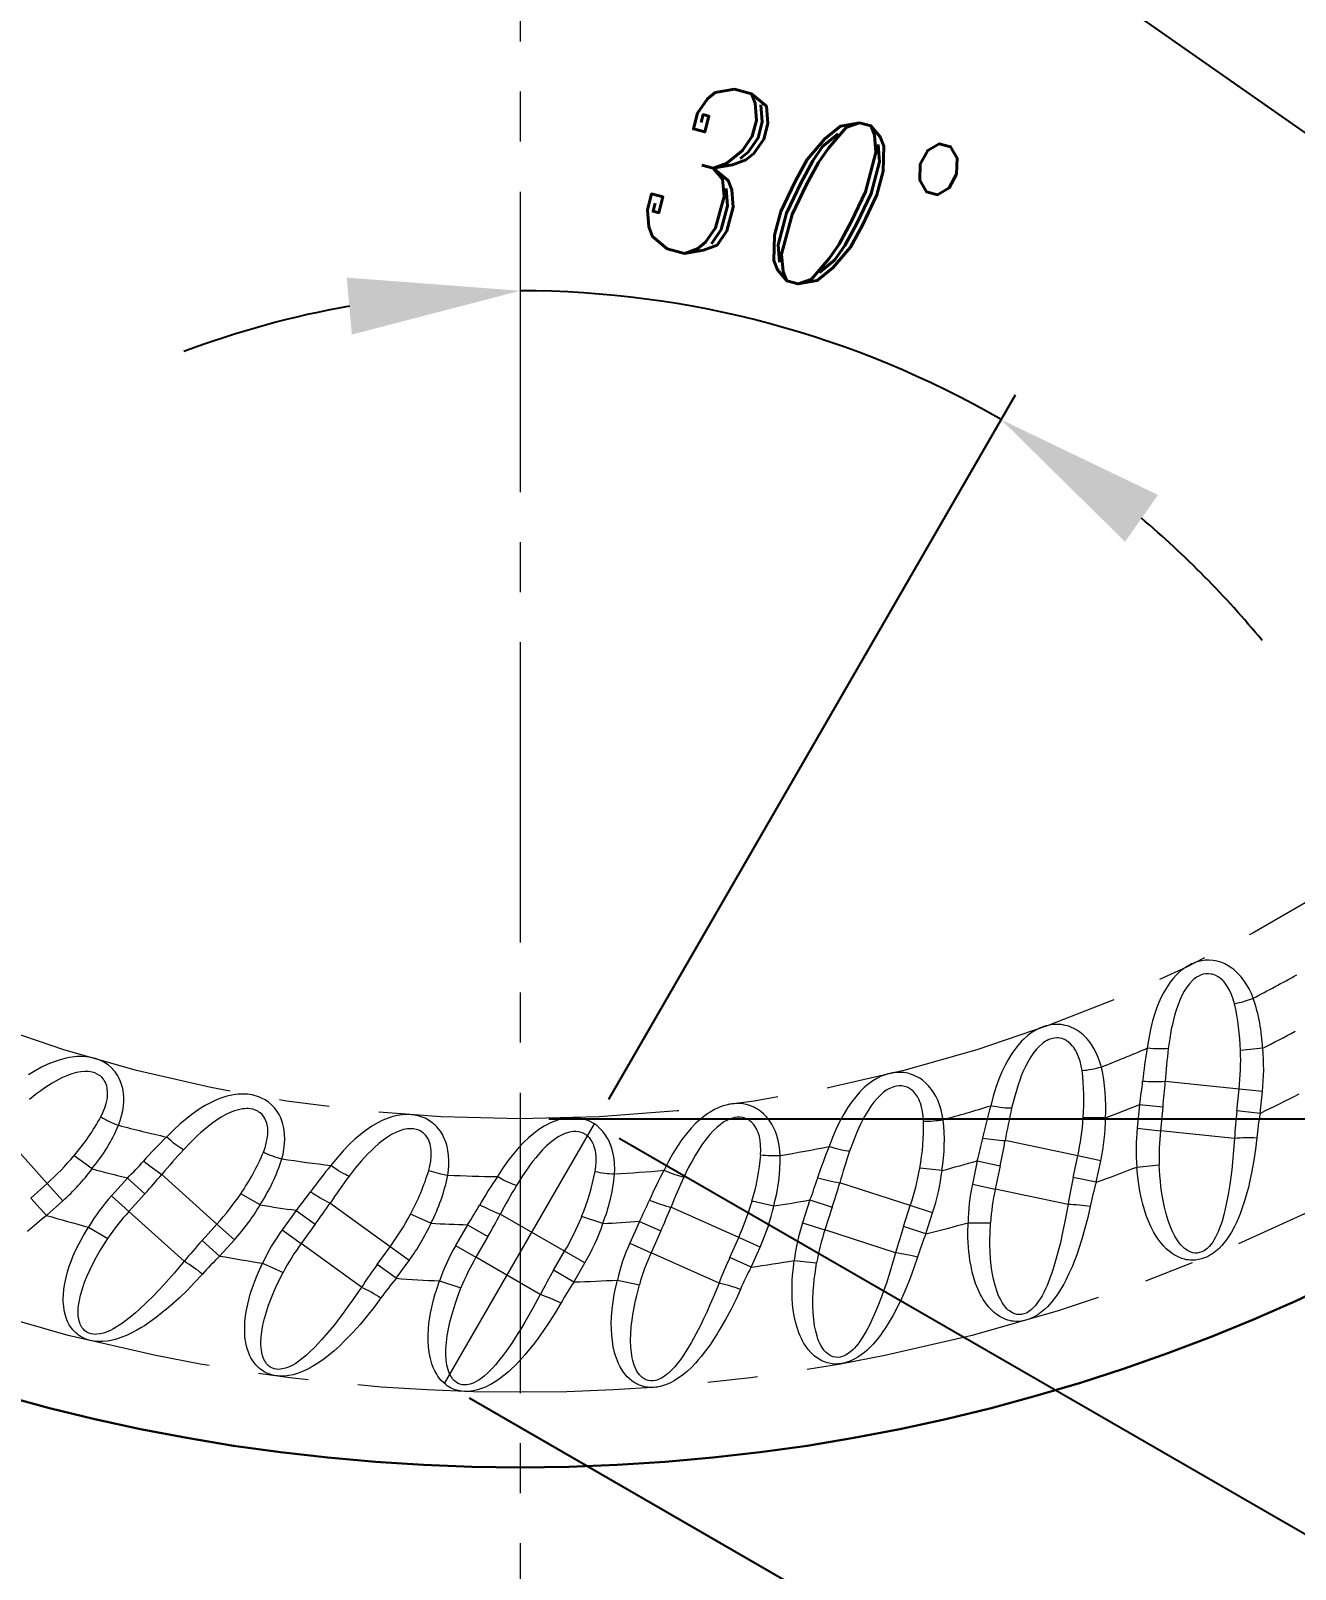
# Model space of a CAD drawing. Extents: x 407 to 920, y -71 to 445.
# Drawn here: x 542.94 to 565.04, y 148.91 to 175.8 of the extents above; entities that cross this region are included whole.
import ezdxf

# ---------------------------------------------------------------- set-up
doc = ezdxf.new("R2010")
doc.units = 0
doc.header["$LTSCALE"] = 7
doc.header["$MEASUREMENT"] = 0
doc.linetypes.add('CENTER2', pattern=[1.125, 0.75, -0.125, 0.125, -0.125])
doc.layers.get('0').update_dxf_attribs({"linetype": 'CONTINUOUS', "lineweight": 15})
for name, color, linetype, lineweight in [('1', 1, 'CENTER2', 15), ('3', 3, 'CONTINUOUS', 30), ('8', 250, 'CONTINUOUS', 15)]:
    doc.layers.add(name, color=color, linetype=linetype, lineweight=lineweight)
doc.styles.add('ITALICT', font='ITALICT.shx', dxfattribs={"width": 0.8, "height": 3})
doc.dimstyles.get("Standard").update_dxf_attribs({"dimtxt": 3, "dimasz": 3, "dimexe": 0.5, "dimexo": 0.5, "dimgap": 0.8, "dimtad": 1, "dimdsep": 46, "dimtxsty": 'ITALICT', "dimcen": 0.09, "dimazin": 2, "dimtfac": 1, "dimtmove": 0, "dimatfit": 3, "dimfxl": 1, "dimtolj": 1, "dimtzin": 0, "dimarcsym": 0})

# ---------------------------------------------------------------- blocks, each defined once
blk = doc.blocks.new('*D26')
at = {"color": 0, "lineweight": -2, "transparency": 16777216}
for p, q in [((551.991, 259.614), (657.887, 259.614)), ((657.387, 256.614), (657.387, 110.614)), ((551.991, 107.614), (657.887, 107.614))]:
    blk.add_line(p, q, dxfattribs=at)
at = {"color": 0, "transparency": 16777216}
for points in [[(656.887, 256.614), (657.887, 256.614), (657.387, 259.614)], [(656.887, 110.614), (657.887, 110.614), (657.387, 107.614)]]:
    blk.add_solid(points, dxfattribs=at)
at = {"color": 0, "transparency": 16777216, "insert": (655.087, 183.614), "char_height": 3, "attachment_point": 5, "rotation": 90, "style": 'ITALICT'}
blk.add_mtext('\\A1;152', dxfattribs=at)
blk = doc.blocks.new('*D32')
at = {"color": 0, "lineweight": -2, "transparency": 16777216}
for p, q in [((551.491, 183.614), (606.77, 169.716)), ((624.471, 165.266), (609.68, 168.985))]:
    blk.add_line(p, q, dxfattribs=at)
at = {"color": 0, "transparency": 16777216}
blk.add_solid([(609.802, 169.47), (609.558, 168.5), (606.77, 169.716)], dxfattribs=at)
at = {"color": 0, "transparency": 16777216, "insert": (620.71, 168.583), "char_height": 3, "attachment_point": 5, "rotation": 345.8882, "style": 'ITALICT'}
blk.add_mtext('\\A1;R57', dxfattribs=at)
blk = doc.blocks.new('*D33')
at = {"color": 0, "lineweight": -2, "transparency": 16777216}
for p, q in [((551.491, 183.614), (605.781, 145.644)), ((627.06, 130.763), (608.239, 143.925))]:
    blk.add_line(p, q, dxfattribs=at)
blk.add_arc((551.491, 183.614), 66.25, 321.48913, 325.46446, dxfattribs=at)
at = {"color": 0, "transparency": 16777216}
blk.add_solid([(608.526, 144.335), (607.952, 143.515), (605.781, 145.644)], dxfattribs=at)
at = {"color": 0, "transparency": 16777216, "insert": (622.243, 136.938), "char_height": 3, "attachment_point": 5, "rotation": 325.032, "style": 'ITALICT'}
blk.add_mtext('\\A1;R66.25', dxfattribs=at)
blk = doc.blocks.new('*D50')
at = {"color": 0, "lineweight": -2, "transparency": 16777216}
blk.add_line((553.036, 157.125), (560.145, 169.438), dxfattribs=at)
for start, end in [(60, 90), (100.2393, 110.4786), (39.5214, 49.7607)]:
    blk.add_arc((551.491, 154.448), 16.809, start, end, dxfattribs=at)
at = {"color": 0, "transparency": 16777216}
for points in [[(548.458, 171.487), (548.547, 170.491), (551.491, 171.257)], [(562.061, 166.87), (562.637, 167.688), (559.895, 169.005)]]:
    blk.add_solid(points, dxfattribs=at)
at = {"color": 0, "transparency": 16777216, "insert": (556.436, 172.906), "char_height": 3, "attachment_point": 5, "rotation": 345, "style": 'ITALICT'}
blk.add_mtext('\\A1;30°', dxfattribs=at)
blk = doc.blocks.new('*D52')
at = {"color": 0, "lineweight": -2, "transparency": 16777216}
for p, q in [((553.219, 156.442), (567.068, 148.446)), ((568.135, 151.294), (569.635, 153.892)), ((550.599, 151.904), (564.448, 143.908)), ((566.635, 148.696), (564.015, 144.158)), ((562.515, 141.56), (556.272, 130.747))]:
    blk.add_line(p, q, dxfattribs=at)
at = {"color": 0, "transparency": 16777216}
for points in [[(567.702, 151.544), (568.568, 151.044), (566.635, 148.696)], [(562.082, 141.81), (562.948, 141.31), (564.015, 144.158)]]:
    blk.add_solid(points, dxfattribs=at)
at = {"color": 0, "transparency": 16777216, "insert": (556.652, 136.004), "char_height": 3, "attachment_point": 5, "rotation": 60, "style": 'ITALICT'}
blk.add_mtext('\\A1;5.24', dxfattribs=at)
blk = doc.blocks.new('*D53')
at = {"color": 0, "lineweight": -2, "transparency": 16777216}
for p, q in [((551.991, 210.444), (632.693, 210.444)), ((632.193, 207.444), (632.193, 159.783)), ((551.991, 156.783), (632.693, 156.783))]:
    blk.add_line(p, q, dxfattribs=at)
at = {"color": 0, "transparency": 16777216}
for points in [[(631.693, 207.444), (632.693, 207.444), (632.193, 210.444)], [(631.693, 159.783), (632.693, 159.783), (632.193, 156.783)]]:
    blk.add_solid(points, dxfattribs=at)
at = {"color": 0, "transparency": 16777216, "insert": (629.893, 183.614), "char_height": 3, "attachment_point": 5, "rotation": 90, "style": 'ITALICT'}
blk.add_mtext('\\A1;53.66', dxfattribs=at)

msp = doc.modelspace()

# ---------------------------------------------------------------- linework, layer by layer
at = {"layer": '1'}
for p, q in [((551.491, 259.614), (551.491, 107.614)), ((550.166, 152.154), (552.786, 156.692))]:
    msp.add_line(p, q, dxfattribs=at)
for radius in [31.612, 26.831]:
    msp.add_circle((551.491, 183.614), radius, dxfattribs=at)
msp.add_arc((551.491, 183.614), 57, 193.4627, 347.3297, dxfattribs=at)
at = {"layer": '3'}
for radius in [44.5, 44.5, 40.215, 32.925]:
    msp.add_circle((551.491, 183.614), radius, dxfattribs=at)
at = {"layer": '8', "ltscale": 0.009748}
for p, q in [((564.467, 158.016), (564.079, 157.976)), ((561.721, 156.799), (561.331, 156.8)), ((544.006, 155.907), (543.691, 156.137)), ((558.862, 155.877), (558.474, 155.919)), ((546.943, 155.277), (546.606, 155.473)), ((555.922, 155.258), (555.541, 155.34)), ((549.93, 154.957), (549.574, 155.116)), ((552.934, 154.951), (552.563, 155.072))]:
    msp.add_line(p, q, dxfattribs=at)
at = {"layer": '8', "ltscale": 0.032425}
for p, q in [((564.053, 157.302), (562.764, 157.437)), ((543.221, 155.654), (542.353, 156.618)), ((561.234, 156.133), (559.966, 156.402)), ((546.189, 154.943), (545.225, 155.81)), ((558.308, 155.265), (557.075, 155.666)), ((549.215, 154.545), (548.165, 155.308)), ((555.308, 154.707), (554.123, 155.235)), ((552.265, 154.467), (551.142, 155.115))]:
    msp.add_line(p, q, dxfattribs=at)
at = {"layer": '8', "ltscale": 0.009608}
for p, q in [((564.013, 156.92), (564.053, 157.302)), ((564.421, 156.877), (564.461, 157.259)), ((561.555, 155.672), (561.635, 156.048)), ((543.209, 155.092), (543.495, 155.349)), ((558.19, 154.899), (558.308, 155.265)), ((558.58, 154.773), (558.698, 155.138)), ((552.073, 154.134), (552.265, 154.467)), ((555.526, 154.19), (555.682, 154.541)), ((552.428, 153.929), (552.62, 154.262))]:
    msp.add_line(p, q, dxfattribs=at)
at = {"layer": '8', "ltscale": 0.010249}
for p, q in [((564.461, 157.259), (564.053, 157.302)), ((562.316, 157.034), (562.724, 156.992)), ((564.421, 156.877), (564.013, 156.92)), ((562.273, 156.618), (562.68, 156.575)), ((559.479, 156.048), (559.88, 155.963)), ((561.635, 156.048), (561.234, 156.133)), ((544.626, 155.747), (544.931, 155.473)), ((561.555, 155.672), (561.154, 155.757)), ((559.392, 155.639), (559.793, 155.554)), ((543.209, 155.092), (542.935, 155.397)), ((544.346, 155.436), (544.651, 155.162)), ((547.576, 155.182), (547.908, 154.941)), ((556.554, 155.364), (556.944, 155.238)), ((558.698, 155.138), (558.308, 155.265)), ((546.493, 154.668), (546.189, 154.943)), ((550.57, 154.929), (550.925, 154.724)), ((553.573, 154.99), (553.948, 154.823)), ((556.424, 154.966), (556.814, 154.84)), ((546.236, 154.383), (545.931, 154.657)), ((547.331, 154.844), (547.662, 154.603)), ((555.682, 154.541), (555.308, 154.707)), ((558.58, 154.773), (558.19, 154.899)), ((549.546, 154.304), (549.215, 154.545)), ((550.361, 154.567), (550.716, 154.362)), ((552.62, 154.262), (552.265, 154.467)), ((553.403, 154.608), (553.778, 154.441)), ((552.428, 153.929), (552.073, 154.134)), ((555.526, 154.19), (555.152, 154.356))]:
    msp.add_line(p, q, dxfattribs=at)
at = {"layer": '8', "ltscale": 0.010461}
for p, q in [((562.316, 157.034), (562.273, 156.618)), ((562.724, 156.992), (562.68, 156.575)), ((544.626, 155.747), (544.346, 155.436)), ((547.576, 155.182), (547.331, 154.844)), ((550.57, 154.929), (550.361, 154.567))]:
    msp.add_line(p, q, dxfattribs=at)
at = {"layer": '8', "ltscale": 0.032487}
for p, q in [((563.973, 156.44), (562.68, 156.575)), ((545.616, 154.292), (544.651, 155.162)), ((558.05, 154.438), (556.814, 154.84)), ((548.714, 153.839), (547.662, 154.603)), ((554.965, 153.912), (553.778, 154.441))]:
    msp.add_line(p, q, dxfattribs=at)
at = {"layer": '8', "ltscale": 0.010462}
for p, q in [((559.479, 156.048), (559.392, 155.639)), ((559.88, 155.963), (559.793, 155.554)), ((544.931, 155.473), (544.651, 155.162)), ((556.554, 155.364), (556.424, 154.966)), ((556.944, 155.238), (556.814, 154.84)), ((547.908, 154.941), (547.662, 154.603)), ((553.573, 154.99), (553.403, 154.608)), ((550.925, 154.724), (550.716, 154.362)), ((553.948, 154.823), (553.778, 154.441))]:
    msp.add_line(p, q, dxfattribs=at)
at = {"layer": '8', "ltscale": 0.009607}
for p, q in [((561.154, 155.757), (561.234, 156.133)), ((542.935, 155.397), (543.221, 155.654)), ((545.931, 154.657), (546.189, 154.943)), ((546.236, 154.383), (546.493, 154.668)), ((555.152, 154.356), (555.308, 154.707)), ((548.989, 154.235), (549.215, 154.545)), ((549.32, 153.994), (549.546, 154.304))]:
    msp.add_line(p, q, dxfattribs=at)
at = {"layer": '8', "ltscale": 0.009814}
for p, q in [((562.269, 155.939), (562.659, 155.98)), ((543.944, 154.889), (544.284, 154.693)), ((546.987, 154.258), (547.346, 154.098)), ((553.189, 153.963), (553.573, 153.881))]:
    msp.add_line(p, q, dxfattribs=at)
at = {"layer": '8', "ltscale": 0.01025}
for p, q in [((543.495, 155.349), (543.221, 155.654)), ((549.32, 153.994), (548.989, 154.235))]:
    msp.add_line(p, q, dxfattribs=at)
at = {"layer": '8', "ltscale": 0.032486}
for p, q in [((561.064, 155.284), (559.793, 155.554)), ((551.841, 153.712), (550.716, 154.362))]:
    msp.add_line(p, q, dxfattribs=at)
at = {"layer": '8', "ltscale": 0.009813}
for p, q in [((559.317, 154.964), (559.709, 154.964)), ((556.279, 154.303), (556.67, 154.262)), ((550.081, 153.948), (550.454, 153.826))]:
    msp.add_line(p, q, dxfattribs=at)
at = {"layer": '8'}
for points in [[(564.302, 158.89), (564.269, 158.971), (564.23, 159.052), (564.186, 159.13), (564.138, 159.202), (564.09, 159.264), (564.041, 159.318), (563.994, 159.363), (563.96, 159.392), (563.927, 159.418), (563.865, 159.458), (563.806, 159.489), (563.75, 159.513), (563.711, 159.526), (563.672, 159.537), (563.635, 159.545), (563.599, 159.55), (563.528, 159.555), (563.461, 159.553), (563.404, 159.545), (563.35, 159.534), (563.298, 159.518), (563.261, 159.504), (563.225, 159.489), (563.188, 159.471), (563.152, 159.451), (563.085, 159.406), (563.02, 159.355), (562.959, 159.297), (562.901, 159.233), (562.869, 159.194), (562.837, 159.152), (562.778, 159.062), (562.723, 158.965), (562.671, 158.859), (562.624, 158.745), (562.581, 158.623), (562.543, 158.493), (562.506, 158.344), (562.475, 158.185), (562.449, 158.015)], [(563.972, 158.794), (563.949, 158.875), (563.92, 158.955), (563.886, 159.029), (563.851, 159.092), (563.831, 159.124), (563.81, 159.151), (563.786, 159.18), (563.763, 159.205), (563.723, 159.24), (563.686, 159.266), (563.65, 159.286), (563.616, 159.3), (563.592, 159.308), (563.568, 159.313), (563.522, 159.319), (563.497, 159.319), (563.473, 159.317), (563.426, 159.308), (563.381, 159.293), (563.338, 159.272), (563.312, 159.256), (563.286, 159.238), (563.259, 159.217), (563.234, 159.194), (563.185, 159.143), (563.139, 159.083), (563.096, 159.015), (563.055, 158.94), (563.017, 158.856), (562.981, 158.763), (562.947, 158.662), (562.926, 158.59), (562.907, 158.514), (562.888, 158.433), (562.87, 158.347), (562.842, 158.186), (562.817, 158.01)], [(561.647, 157.687), (561.623, 157.77), (561.593, 157.855), (561.557, 157.937), (561.517, 158.013), (561.475, 158.081), (561.433, 158.139), (561.391, 158.189), (561.36, 158.222), (561.329, 158.25), (561.272, 158.297), (561.217, 158.334), (561.164, 158.363), (561.126, 158.381), (561.089, 158.395), (561.053, 158.407), (561.017, 158.416), (560.948, 158.429), (560.88, 158.433), (560.823, 158.432), (560.768, 158.426), (560.715, 158.416), (560.676, 158.406), (560.639, 158.394), (560.6, 158.38), (560.563, 158.364), (560.491, 158.327), (560.422, 158.283), (560.355, 158.232), (560.29, 158.174), (560.254, 158.138), (560.218, 158.1), (560.15, 158.017), (560.085, 157.926), (560.023, 157.826), (559.964, 157.718), (559.908, 157.601), (559.856, 157.476), (559.804, 157.331), (559.756, 157.176), (559.713, 157.01)], [(561.309, 157.626), (561.295, 157.708), (561.274, 157.791), (561.249, 157.868), (561.22, 157.935), (561.203, 157.968), (561.186, 157.998), (561.165, 158.029), (561.145, 158.055), (561.109, 158.095), (561.074, 158.125), (561.04, 158.148), (561.008, 158.166), (560.985, 158.176), (560.962, 158.184), (560.917, 158.194), (560.892, 158.197), (560.867, 158.197), (560.82, 158.193), (560.774, 158.183), (560.729, 158.167), (560.701, 158.154), (560.673, 158.139), (560.645, 158.121), (560.617, 158.101), (560.563, 158.055), (560.512, 158), (560.461, 157.937), (560.413, 157.866), (560.366, 157.787), (560.32, 157.699), (560.276, 157.601), (560.248, 157.532), (560.22, 157.458), (560.193, 157.379), (560.167, 157.296), (560.122, 157.139), (560.079, 156.967)], [(544.468, 156.668), (544.498, 156.75), (544.523, 156.836), (544.542, 156.924), (544.555, 157.009), (544.561, 157.088), (544.561, 157.161), (544.556, 157.226), (544.55, 157.27), (544.542, 157.311), (544.523, 157.383), (544.5, 157.445), (544.475, 157.5), (544.454, 157.536), (544.433, 157.57), (544.41, 157.601), (544.387, 157.629), (544.338, 157.68), (544.286, 157.723), (544.24, 157.756), (544.192, 157.783), (544.142, 157.806), (544.105, 157.821), (544.068, 157.834), (544.029, 157.845), (543.989, 157.854), (543.909, 157.866), (543.827, 157.871), (543.743, 157.869), (543.656, 157.86), (543.606, 157.853), (543.555, 157.842), (543.451, 157.816), (543.345, 157.78), (543.236, 157.736), (543.125, 157.683), (543.011, 157.621), (542.895, 157.55)], [(544.159, 156.818), (544.195, 156.893), (544.228, 156.972), (544.253, 157.049), (544.269, 157.12), (544.274, 157.157), (544.277, 157.191), (544.279, 157.229), (544.278, 157.262), (544.272, 157.315), (544.262, 157.36), (544.248, 157.398), (544.233, 157.431), (544.22, 157.453), (544.206, 157.473), (544.175, 157.508), (544.157, 157.525), (544.137, 157.54), (544.096, 157.565), (544.053, 157.584), (544.008, 157.597), (543.977, 157.603), (543.946, 157.607), (543.912, 157.609), (543.878, 157.609), (543.808, 157.603), (543.733, 157.589), (543.655, 157.568), (543.575, 157.539), (543.49, 157.503), (543.402, 157.458), (543.309, 157.405), (543.245, 157.365), (543.179, 157.322), (543.111, 157.274), (543.041, 157.223), (542.912, 157.122)], [(558.881, 156.767), (558.866, 156.853), (558.845, 156.94), (558.818, 157.025), (558.786, 157.106), (558.752, 157.177), (558.716, 157.24), (558.679, 157.294), (558.651, 157.329), (558.624, 157.361), (558.572, 157.414), (558.521, 157.456), (558.472, 157.491), (558.436, 157.512), (558.4, 157.53), (558.366, 157.546), (558.331, 157.559), (558.263, 157.578), (558.197, 157.59), (558.14, 157.594), (558.085, 157.594), (558.03, 157.59), (557.991, 157.584), (557.952, 157.576), (557.913, 157.566), (557.874, 157.554), (557.798, 157.525), (557.725, 157.488), (557.653, 157.444), (557.583, 157.394), (557.543, 157.362), (557.504, 157.327), (557.427, 157.252), (557.353, 157.168), (557.28, 157.076), (557.211, 156.974), (557.143, 156.864), (557.078, 156.744), (557.011, 156.606), (556.948, 156.457), (556.888, 156.296)], [(558.539, 156.742), (558.533, 156.825), (558.522, 156.91), (558.504, 156.989), (558.483, 157.058), (558.469, 157.093), (558.455, 157.125), (558.438, 157.158), (558.42, 157.186), (558.388, 157.229), (558.357, 157.263), (558.326, 157.289), (558.296, 157.31), (558.274, 157.323), (558.252, 157.333), (558.208, 157.348), (558.184, 157.353), (558.159, 157.356), (558.111, 157.358), (558.064, 157.352), (558.019, 157.341), (557.989, 157.331), (557.96, 157.319), (557.93, 157.304), (557.9, 157.286), (557.842, 157.246), (557.785, 157.197), (557.728, 157.14), (557.672, 157.075), (557.617, 157.001), (557.563, 156.918), (557.509, 156.825), (557.474, 156.759), (557.439, 156.689), (557.403, 156.613), (557.368, 156.534), (557.307, 156.381), (557.247, 156.215)], [(547.323, 156.082), (547.344, 156.167), (547.36, 156.255), (547.37, 156.344), (547.374, 156.43), (547.371, 156.509), (547.364, 156.581), (547.352, 156.645), (547.342, 156.689), (547.33, 156.729), (547.303, 156.798), (547.274, 156.858), (547.243, 156.909), (547.219, 156.944), (547.194, 156.975), (547.168, 157.003), (547.142, 157.029), (547.088, 157.074), (547.032, 157.112), (546.982, 157.139), (546.932, 157.162), (546.88, 157.18), (546.842, 157.19), (546.803, 157.199), (546.763, 157.206), (546.723, 157.211), (546.642, 157.214), (546.56, 157.211), (546.476, 157.2), (546.391, 157.183), (546.342, 157.17), (546.292, 157.154), (546.192, 157.117), (546.09, 157.07), (545.986, 157.015), (545.881, 156.951), (545.774, 156.877), (545.666, 156.795), (545.549, 156.695), (545.43, 156.585), (545.31, 156.463)], [(547, 156.198), (547.029, 156.277), (547.052, 156.359), (547.069, 156.438), (547.077, 156.51), (547.079, 156.548), (547.079, 156.582), (547.076, 156.619), (547.072, 156.653), (547.061, 156.705), (547.046, 156.748), (547.028, 156.785), (547.009, 156.816), (546.994, 156.837), (546.978, 156.855), (546.944, 156.886), (546.924, 156.901), (546.903, 156.914), (546.86, 156.935), (546.815, 156.949), (546.768, 156.957), (546.737, 156.96), (546.706, 156.961), (546.672, 156.959), (546.638, 156.956), (546.568, 156.942), (546.496, 156.921), (546.421, 156.892), (546.344, 156.855), (546.263, 156.809), (546.18, 156.756), (546.093, 156.693), (546.034, 156.647), (545.973, 156.597), (545.91, 156.543), (545.846, 156.484), (545.728, 156.37), (545.605, 156.242)], [(550.224, 155.797), (550.235, 155.883), (550.242, 155.973), (550.243, 156.062), (550.238, 156.148), (550.227, 156.227), (550.212, 156.298), (550.194, 156.361), (550.179, 156.403), (550.163, 156.441), (550.129, 156.508), (550.094, 156.564), (550.058, 156.612), (550.03, 156.643), (550.002, 156.672), (549.974, 156.697), (549.945, 156.72), (549.887, 156.759), (549.827, 156.791), (549.774, 156.813), (549.722, 156.83), (549.669, 156.843), (549.629, 156.849), (549.59, 156.854), (549.549, 156.856), (549.508, 156.857), (549.428, 156.852), (549.346, 156.84), (549.265, 156.821), (549.182, 156.794), (549.134, 156.776), (549.086, 156.756), (548.99, 156.708), (548.894, 156.651), (548.796, 156.585), (548.699, 156.51), (548.6, 156.426), (548.502, 156.333), (548.395, 156.222), (548.289, 156.1), (548.182, 155.966)], [(553.138, 155.817), (553.141, 155.904), (553.138, 155.994), (553.13, 156.083), (553.116, 156.168), (553.097, 156.245), (553.074, 156.314), (553.05, 156.374), (553.03, 156.415), (553.01, 156.451), (552.97, 156.514), (552.929, 156.566), (552.888, 156.61), (552.857, 156.638), (552.826, 156.664), (552.795, 156.686), (552.765, 156.706), (552.702, 156.739), (552.639, 156.764), (552.585, 156.78), (552.531, 156.792), (552.477, 156.799), (552.437, 156.801), (552.398, 156.802), (552.357, 156.8), (552.316, 156.796), (552.236, 156.783), (552.157, 156.763), (552.077, 156.735), (551.998, 156.7), (551.952, 156.677), (551.907, 156.652), (551.816, 156.594), (551.726, 156.527), (551.636, 156.452), (551.547, 156.367), (551.458, 156.273), (551.37, 156.17), (551.275, 156.048), (551.182, 155.916), (551.09, 155.771)], [(556.035, 156.142), (556.028, 156.228), (556.016, 156.317), (555.999, 156.405), (555.976, 156.488), (555.949, 156.563), (555.919, 156.629), (555.888, 156.687), (555.865, 156.725), (555.841, 156.759), (555.795, 156.817), (555.748, 156.865), (555.703, 156.904), (555.669, 156.929), (555.636, 156.951), (555.603, 156.97), (555.57, 156.986), (555.505, 157.013), (555.44, 157.031), (555.384, 157.042), (555.329, 157.048), (555.274, 157.049), (555.235, 157.047), (555.195, 157.043), (555.155, 157.037), (555.115, 157.029), (555.037, 157.008), (554.96, 156.979), (554.884, 156.943), (554.808, 156.901), (554.766, 156.873), (554.723, 156.843), (554.639, 156.776), (554.556, 156.7), (554.475, 156.616), (554.395, 156.522), (554.316, 156.419), (554.239, 156.307), (554.158, 156.177), (554.079, 156.035), (554.003, 155.882)], [(555.691, 156.152), (555.694, 156.236), (555.692, 156.321), (555.683, 156.402), (555.669, 156.473), (555.659, 156.509), (555.648, 156.542), (555.634, 156.576), (555.62, 156.607), (555.593, 156.653), (555.565, 156.69), (555.537, 156.719), (555.509, 156.743), (555.489, 156.758), (555.468, 156.77), (555.426, 156.79), (555.402, 156.797), (555.378, 156.803), (555.331, 156.809), (555.283, 156.809), (555.237, 156.803), (555.206, 156.796), (555.176, 156.786), (555.144, 156.775), (555.113, 156.761), (555.051, 156.727), (554.989, 156.684), (554.926, 156.633), (554.864, 156.574), (554.802, 156.506), (554.739, 156.429), (554.676, 156.343), (554.634, 156.281), (554.592, 156.215), (554.549, 156.143), (554.505, 156.067), (554.428, 155.923), (554.351, 155.763)], [(549.89, 155.879), (549.91, 155.96), (549.926, 156.044), (549.934, 156.125), (549.935, 156.197), (549.932, 156.235), (549.929, 156.269), (549.922, 156.306), (549.914, 156.338), (549.898, 156.389), (549.878, 156.431), (549.857, 156.466), (549.835, 156.495), (549.818, 156.513), (549.8, 156.53), (549.763, 156.557), (549.741, 156.57), (549.719, 156.581), (549.674, 156.597), (549.627, 156.606), (549.58, 156.61), (549.549, 156.609), (549.518, 156.606), (549.485, 156.601), (549.451, 156.594), (549.383, 156.574), (549.314, 156.545), (549.242, 156.508), (549.169, 156.463), (549.094, 156.41), (549.016, 156.348), (548.937, 156.277), (548.883, 156.225), (548.827, 156.169), (548.77, 156.108), (548.712, 156.043), (548.607, 155.917), (548.498, 155.777)], [(552.798, 155.863), (552.81, 155.947), (552.816, 156.032), (552.816, 156.113), (552.809, 156.185), (552.803, 156.222), (552.795, 156.255), (552.785, 156.291), (552.774, 156.323), (552.752, 156.371), (552.728, 156.411), (552.704, 156.444), (552.679, 156.47), (552.66, 156.487), (552.64, 156.502), (552.601, 156.525), (552.578, 156.535), (552.554, 156.544), (552.508, 156.555), (552.461, 156.559), (552.414, 156.558), (552.383, 156.554), (552.352, 156.548), (552.319, 156.54), (552.286, 156.529), (552.221, 156.502), (552.155, 156.466), (552.087, 156.421), (552.02, 156.369), (551.95, 156.308), (551.88, 156.238), (551.808, 156.159), (551.76, 156.102), (551.711, 156.041), (551.66, 155.974), (551.609, 155.903), (551.518, 155.767), (551.424, 155.617)], [(564.363, 156.447), (564.34, 156.251), (564.312, 156.057), (564.278, 155.866), (564.238, 155.676), (564.216, 155.582), (564.192, 155.489), (564.156, 155.364), (564.116, 155.241), (564.072, 155.119), (564.043, 155.049), (564.013, 154.979), (563.968, 154.888), (563.919, 154.798), (563.864, 154.711), (563.834, 154.667), (563.801, 154.625), (563.755, 154.57), (563.704, 154.518), (563.649, 154.469), (563.588, 154.424), (563.555, 154.402), (563.52, 154.383), (563.486, 154.366), (563.451, 154.351), (563.4, 154.334), (563.347, 154.321), (563.293, 154.313), (563.24, 154.31), (563.205, 154.311), (563.17, 154.315), (563.136, 154.32), (563.102, 154.327), (563.051, 154.343), (563.001, 154.362), (562.953, 154.386), (562.919, 154.406), (562.886, 154.427), (562.832, 154.468), (562.782, 154.512), (562.735, 154.56), (562.703, 154.596), (562.673, 154.634), (562.642, 154.676), (562.612, 154.72), (562.559, 154.808), (562.512, 154.899), (562.47, 154.993), (562.433, 155.09), (562.4, 155.189), (562.371, 155.289), (562.353, 155.361), (562.336, 155.435), (562.32, 155.515), (562.306, 155.597), (562.294, 155.682), (562.284, 155.768), (562.269, 155.939)], [(563.973, 156.44), (563.953, 156.167), (563.94, 156.027), (563.925, 155.889), (563.909, 155.762), (563.891, 155.635), (563.864, 155.462), (563.831, 155.292), (563.813, 155.208), (563.793, 155.125), (563.756, 154.994), (563.735, 154.93), (563.713, 154.868), (563.688, 154.807), (563.662, 154.747), (563.639, 154.703), (563.615, 154.661), (563.593, 154.626), (563.569, 154.593), (563.531, 154.548), (563.488, 154.508), (563.466, 154.491), (563.442, 154.475), (563.404, 154.456), (563.364, 154.443), (563.324, 154.436), (563.283, 154.436), (563.245, 154.442), (563.208, 154.453), (563.173, 154.469), (563.15, 154.482), (563.127, 154.497), (563.102, 154.517), (563.077, 154.538), (563.035, 154.582), (563.009, 154.614), (562.984, 154.648), (562.958, 154.687), (562.934, 154.728), (562.892, 154.81), (562.854, 154.896), (562.815, 155.006), (562.78, 155.119), (562.751, 155.236), (562.727, 155.356), (562.706, 155.478), (562.689, 155.601), (562.679, 155.695), (562.671, 155.789), (562.659, 155.98)], [(561.452, 155.25), (561.41, 155.058), (561.361, 154.868), (561.308, 154.681), (561.248, 154.497), (561.216, 154.406), (561.182, 154.315), (561.134, 154.195), (561.081, 154.077), (561.024, 153.96), (560.989, 153.893), (560.951, 153.827), (560.897, 153.741), (560.839, 153.657), (560.775, 153.576), (560.74, 153.536), (560.704, 153.497), (560.652, 153.447), (560.596, 153.401), (560.536, 153.358), (560.471, 153.319), (560.435, 153.301), (560.399, 153.285), (560.363, 153.272), (560.327, 153.261), (560.274, 153.249), (560.22, 153.242), (560.166, 153.24), (560.113, 153.243), (560.078, 153.247), (560.044, 153.254), (560.01, 153.263), (559.978, 153.274), (559.928, 153.295), (559.88, 153.319), (559.835, 153.348), (559.803, 153.371), (559.773, 153.396), (559.724, 153.442), (559.678, 153.491), (559.637, 153.544), (559.609, 153.583), (559.583, 153.624), (559.556, 153.669), (559.531, 153.716), (559.488, 153.809), (559.45, 153.904), (559.418, 154.002), (559.391, 154.102), (559.369, 154.204), (559.351, 154.307), (559.34, 154.381), (559.331, 154.455), (559.324, 154.537), (559.319, 154.619), (559.315, 154.706), (559.314, 154.792), (559.317, 154.964)], [(561.064, 155.284), (561.016, 155.014), (560.988, 154.877), (560.959, 154.742), (560.93, 154.616), (560.899, 154.492), (560.853, 154.323), (560.803, 154.157), (560.776, 154.075), (560.747, 153.995), (560.697, 153.869), (560.67, 153.808), (560.641, 153.748), (560.611, 153.689), (560.578, 153.633), (560.551, 153.592), (560.522, 153.552), (560.496, 153.52), (560.469, 153.49), (560.426, 153.449), (560.38, 153.414), (560.356, 153.399), (560.331, 153.386), (560.291, 153.371), (560.25, 153.362), (560.209, 153.359), (560.169, 153.363), (560.132, 153.373), (560.096, 153.388), (560.063, 153.408), (560.041, 153.423), (560.02, 153.44), (559.997, 153.462), (559.974, 153.487), (559.937, 153.534), (559.914, 153.569), (559.893, 153.605), (559.872, 153.647), (559.852, 153.69), (559.819, 153.776), (559.79, 153.866), (559.762, 153.979), (559.74, 154.095), (559.723, 154.215), (559.711, 154.336), (559.704, 154.459), (559.7, 154.584), (559.7, 154.678), (559.701, 154.773), (559.709, 154.964)], [(545.936, 154.069), (545.803, 153.924), (545.666, 153.784), (545.526, 153.649), (545.383, 153.519), (545.309, 153.456), (545.234, 153.394), (545.133, 153.315), (545.028, 153.238), (544.92, 153.166), (544.856, 153.126), (544.79, 153.087), (544.701, 153.039), (544.608, 152.996), (544.512, 152.958), (544.462, 152.94), (544.411, 152.925), (544.341, 152.908), (544.27, 152.896), (544.197, 152.889), (544.12, 152.888), (544.081, 152.89), (544.041, 152.895), (544.004, 152.901), (543.967, 152.909), (543.915, 152.926), (543.864, 152.946), (543.817, 152.971), (543.772, 153), (543.744, 153.022), (543.718, 153.045), (543.694, 153.069), (543.671, 153.095), (543.638, 153.138), (543.609, 153.183), (543.584, 153.23), (543.568, 153.267), (543.554, 153.303), (543.535, 153.368), (543.52, 153.433), (543.51, 153.499), (543.506, 153.547), (543.504, 153.596), (543.503, 153.648), (543.505, 153.701), (543.514, 153.803), (543.529, 153.905), (543.551, 154.006), (543.577, 154.106), (543.609, 154.205), (543.644, 154.303), (543.672, 154.373), (543.702, 154.441), (543.736, 154.516), (543.773, 154.59), (543.813, 154.666), (543.855, 154.742), (543.944, 154.889)], [(545.616, 154.292), (545.44, 154.083), (545.347, 153.978), (545.254, 153.876), (545.166, 153.781), (545.078, 153.689), (544.954, 153.566), (544.827, 153.447), (544.763, 153.39), (544.698, 153.335), (544.591, 153.25), (544.537, 153.211), (544.482, 153.174), (544.427, 153.138), (544.37, 153.106), (544.326, 153.084), (544.281, 153.064), (544.243, 153.049), (544.204, 153.036), (544.147, 153.022), (544.089, 153.015), (544.061, 153.014), (544.033, 153.015), (543.991, 153.022), (543.951, 153.035), (543.914, 153.053), (543.881, 153.077), (543.854, 153.104), (543.83, 153.135), (543.811, 153.168), (543.8, 153.193), (543.791, 153.218), (543.781, 153.249), (543.774, 153.281), (543.766, 153.341), (543.764, 153.382), (543.763, 153.424), (543.766, 153.471), (543.77, 153.518), (543.784, 153.609), (543.804, 153.701), (543.837, 153.813), (543.876, 153.925), (543.921, 154.037), (543.971, 154.148), (544.026, 154.259), (544.085, 154.368), (544.132, 154.45), (544.181, 154.532), (544.284, 154.693)], [(558.05, 154.438), (557.974, 154.175), (557.932, 154.042), (557.889, 153.91), (557.847, 153.788), (557.803, 153.668), (557.74, 153.505), (557.673, 153.345), (557.638, 153.266), (557.601, 153.189), (557.538, 153.069), (557.504, 153.011), (557.469, 152.955), (557.433, 152.9), (557.394, 152.848), (557.363, 152.809), (557.33, 152.773), (557.301, 152.744), (557.271, 152.716), (557.224, 152.68), (557.175, 152.65), (557.149, 152.637), (557.123, 152.627), (557.082, 152.616), (557.04, 152.612), (556.999, 152.614), (556.959, 152.622), (556.923, 152.636), (556.89, 152.654), (556.858, 152.677), (556.838, 152.695), (556.82, 152.714), (556.798, 152.738), (556.779, 152.765), (556.747, 152.816), (556.728, 152.853), (556.711, 152.891), (556.694, 152.935), (556.678, 152.98), (556.654, 153.069), (556.635, 153.161), (556.619, 153.276), (556.609, 153.395), (556.605, 153.515), (556.606, 153.637), (556.611, 153.761), (556.621, 153.885), (556.63, 153.979), (556.642, 154.073), (556.67, 154.262)], [(549.055, 153.651), (548.937, 153.492), (548.816, 153.338), (548.691, 153.189), (548.562, 153.045), (548.495, 152.975), (548.427, 152.906), (548.335, 152.816), (548.238, 152.729), (548.139, 152.646), (548.079, 152.599), (548.018, 152.554), (547.934, 152.497), (547.846, 152.444), (547.755, 152.396), (547.707, 152.374), (547.658, 152.353), (547.59, 152.329), (547.52, 152.309), (547.448, 152.294), (547.372, 152.286), (547.333, 152.284), (547.293, 152.284), (547.255, 152.287), (547.218, 152.291), (547.164, 152.302), (547.112, 152.317), (547.062, 152.337), (547.014, 152.361), (546.984, 152.38), (546.956, 152.4), (546.929, 152.422), (546.904, 152.445), (546.866, 152.484), (546.833, 152.526), (546.804, 152.57), (546.784, 152.605), (546.766, 152.64), (546.74, 152.702), (546.719, 152.765), (546.702, 152.83), (546.693, 152.878), (546.685, 152.925), (546.679, 152.978), (546.675, 153.031), (546.674, 153.133), (546.678, 153.235), (546.689, 153.338), (546.705, 153.44), (546.726, 153.542), (546.751, 153.644), (546.771, 153.715), (546.794, 153.787), (546.82, 153.865), (546.849, 153.942), (546.881, 154.022), (546.915, 154.102), (546.987, 154.258)], [(548.714, 153.839), (548.56, 153.613), (548.479, 153.499), (548.397, 153.387), (548.319, 153.284), (548.241, 153.183), (548.13, 153.047), (548.017, 152.916), (547.959, 152.852), (547.9, 152.79), (547.803, 152.696), (547.753, 152.651), (547.703, 152.608), (547.651, 152.567), (547.598, 152.529), (547.557, 152.502), (547.514, 152.478), (547.478, 152.459), (547.44, 152.442), (547.385, 152.422), (547.328, 152.409), (547.3, 152.405), (547.272, 152.403), (547.229, 152.406), (547.188, 152.414), (547.15, 152.429), (547.115, 152.449), (547.085, 152.473), (547.058, 152.501), (547.036, 152.532), (547.022, 152.555), (547.01, 152.579), (546.998, 152.609), (546.987, 152.64), (546.973, 152.699), (546.966, 152.74), (546.961, 152.782), (546.959, 152.829), (546.958, 152.876), (546.962, 152.968), (546.973, 153.062), (546.993, 153.176), (547.021, 153.292), (547.054, 153.408), (547.092, 153.524), (547.136, 153.639), (547.183, 153.755), (547.221, 153.841), (547.261, 153.927), (547.346, 154.098)], [(558.433, 154.365), (558.37, 154.177), (558.303, 153.994), (558.23, 153.813), (558.151, 153.636), (558.11, 153.549), (558.067, 153.462), (558.006, 153.348), (557.941, 153.236), (557.872, 153.126), (557.83, 153.063), (557.786, 153.001), (557.723, 152.921), (557.656, 152.844), (557.585, 152.77), (557.546, 152.734), (557.505, 152.699), (557.448, 152.655), (557.388, 152.614), (557.324, 152.578), (557.255, 152.546), (557.218, 152.532), (557.18, 152.52), (557.143, 152.511), (557.106, 152.504), (557.052, 152.497), (556.997, 152.496), (556.944, 152.499), (556.891, 152.508), (556.857, 152.516), (556.823, 152.527), (556.791, 152.539), (556.76, 152.553), (556.712, 152.579), (556.668, 152.608), (556.626, 152.641), (556.596, 152.668), (556.569, 152.696), (556.525, 152.747), (556.485, 152.8), (556.449, 152.857), (556.425, 152.899), (556.404, 152.942), (556.382, 152.99), (556.362, 153.039), (556.328, 153.136), (556.301, 153.235), (556.28, 153.336), (556.263, 153.438), (556.251, 153.542), (556.244, 153.646), (556.241, 153.72), (556.24, 153.795), (556.242, 153.878), (556.245, 153.96), (556.251, 154.046), (556.258, 154.132), (556.279, 154.303)], [(552.2, 153.56), (552.1, 153.39), (551.995, 153.225), (551.887, 153.064), (551.773, 152.907), (551.714, 152.83), (551.654, 152.754), (551.571, 152.655), (551.485, 152.559), (551.394, 152.465), (551.34, 152.412), (551.283, 152.361), (551.206, 152.296), (551.124, 152.234), (551.039, 152.177), (550.993, 152.149), (550.946, 152.124), (550.881, 152.093), (550.814, 152.066), (550.744, 152.044), (550.67, 152.027), (550.63, 152.021), (550.591, 152.017), (550.553, 152.016), (550.515, 152.016), (550.461, 152.021), (550.407, 152.031), (550.355, 152.045), (550.306, 152.065), (550.274, 152.08), (550.243, 152.097), (550.214, 152.116), (550.187, 152.136), (550.146, 152.171), (550.108, 152.21), (550.074, 152.251), (550.051, 152.283), (550.03, 152.316), (549.997, 152.374), (549.969, 152.435), (549.946, 152.498), (549.932, 152.544), (549.919, 152.591), (549.908, 152.643), (549.899, 152.695), (549.886, 152.796), (549.88, 152.899), (549.88, 153.002), (549.885, 153.105), (549.895, 153.209), (549.91, 153.312), (549.922, 153.386), (549.937, 153.459), (549.955, 153.54), (549.976, 153.62), (549.999, 153.703), (550.025, 153.785), (550.081, 153.948)], [(555.338, 153.799), (555.256, 153.62), (555.169, 153.444), (555.078, 153.272), (554.981, 153.104), (554.931, 153.022), (554.879, 152.94), (554.807, 152.833), (554.731, 152.728), (554.651, 152.626), (554.602, 152.568), (554.551, 152.511), (554.481, 152.438), (554.406, 152.368), (554.327, 152.302), (554.285, 152.27), (554.241, 152.24), (554.18, 152.202), (554.115, 152.168), (554.048, 152.138), (553.976, 152.114), (553.937, 152.104), (553.898, 152.096), (553.861, 152.091), (553.823, 152.087), (553.769, 152.087), (553.714, 152.091), (553.661, 152.1), (553.61, 152.114), (553.577, 152.126), (553.545, 152.139), (553.514, 152.155), (553.484, 152.172), (553.44, 152.203), (553.398, 152.237), (553.36, 152.274), (553.334, 152.304), (553.309, 152.334), (553.271, 152.389), (553.237, 152.447), (553.207, 152.507), (553.188, 152.552), (553.171, 152.597), (553.154, 152.647), (553.139, 152.698), (553.116, 152.797), (553.1, 152.899), (553.089, 153.001), (553.083, 153.105), (553.082, 153.209), (553.086, 153.313), (553.091, 153.388), (553.098, 153.462), (553.107, 153.544), (553.119, 153.626), (553.134, 153.711), (553.15, 153.795), (553.189, 153.963)], [(554.965, 153.912), (554.861, 153.659), (554.806, 153.53), (554.749, 153.404), (554.695, 153.287), (554.639, 153.172), (554.559, 153.016), (554.475, 152.864), (554.432, 152.79), (554.387, 152.717), (554.312, 152.605), (554.272, 152.55), (554.232, 152.498), (554.19, 152.447), (554.146, 152.399), (554.111, 152.364), (554.075, 152.331), (554.043, 152.305), (554.01, 152.281), (553.959, 152.25), (553.907, 152.225), (553.88, 152.216), (553.853, 152.208), (553.811, 152.202), (553.769, 152.202), (553.728, 152.208), (553.69, 152.22), (553.655, 152.237), (553.624, 152.259), (553.595, 152.285), (553.577, 152.305), (553.56, 152.326), (553.542, 152.353), (553.525, 152.381), (553.499, 152.436), (553.484, 152.474), (553.471, 152.514), (553.458, 152.559), (553.448, 152.605), (553.433, 152.696), (553.424, 152.79), (553.42, 152.907), (553.423, 153.025), (553.431, 153.145), (553.445, 153.267), (553.463, 153.389), (553.485, 153.511), (553.504, 153.604), (553.526, 153.696), (553.573, 153.881)], [(551.841, 153.712), (551.712, 153.471), (551.643, 153.349), (551.573, 153.229), (551.507, 153.118), (551.439, 153.01), (551.344, 152.863), (551.245, 152.721), (551.194, 152.652), (551.142, 152.584), (551.055, 152.48), (551.01, 152.43), (550.964, 152.382), (550.917, 152.336), (550.868, 152.292), (550.83, 152.262), (550.791, 152.233), (550.756, 152.21), (550.721, 152.189), (550.668, 152.164), (550.613, 152.145), (550.585, 152.138), (550.557, 152.133), (550.515, 152.131), (550.473, 152.135), (550.433, 152.146), (550.396, 152.162), (550.364, 152.183), (550.335, 152.208), (550.309, 152.237), (550.293, 152.258), (550.279, 152.281), (550.263, 152.31), (550.249, 152.339), (550.229, 152.396), (550.218, 152.436), (550.209, 152.477), (550.201, 152.523), (550.196, 152.571), (550.191, 152.663), (550.191, 152.757), (550.2, 152.873), (550.215, 152.991), (550.236, 153.11), (550.262, 153.229), (550.293, 153.348), (550.328, 153.468), (550.356, 153.558), (550.387, 153.647), (550.454, 153.826)]]:
    msp.add_lwpolyline(points, dxfattribs=at)
for centre, radius, start, end in [((551.491, 183.614), 27.845, 297.3924, 299.1758), ((563.601, 160.667), 1.909, 281.1898, 291.5116), ((560.058, 157.87), 4.022, 1.5098, 13.2913), ((561.295, 157.874), 3.174, 2.5537, 18.6788), ((551.491, 183.614), 28.699, 296.8826, 298.1615), ((551.491, 183.614), 27.845, 291.3924, 293.1758), ((569.366, 156.75), 7.032, 169.63, 174.3679), ((573.944, 156.678), 11.206, 173.169, 176.1122), ((559.34, 157.824), 4.742, 353.6754, 1.8307), ((560.765, 157.67), 3.719, 353.6503, 5.3281), ((561.136, 159.527), 1.909, 275.1898, 285.5116), ((557.319, 157.116), 4.023, 355.5024, 7.2806), ((558.551, 156.99), 3.174, 356.5537, 12.6788), ((555.233, 158.144), 7.17, 351.0996, 354.3659), ((562.598, 161.374), 3.94, 266.6545, 272.4068), ((549.36, 158.396), 13.438, 354.0001, 355.9088), ((551.491, 183.614), 29.699, 295.8095, 297.279), ((540.632, 158.749), 4.022, 319.5099, 331.2913), ((545.136, 158.457), 1.909, 239.1898, 249.5116), ((551.491, 183.614), 27.845, 285.3924, 287.1758), ((566.46, 155.028), 7.032, 163.63, 168.3679), ((571.005, 154.478), 11.206, 167.169, 170.1122), ((556.601, 157.145), 4.742, 347.6754, 355.8307), ((558.002, 156.843), 3.719, 347.6504, 359.3281), ((551.491, 183.614), 28.699, 290.8826, 292.1615), ((575.586, 155.702), 11.636, 173.9922, 176.3649), ((570.22, 155.869), 5.886, 170.1384, 174.3597), ((541.554, 157.925), 3.174, 320.5537, 336.6788), ((551.491, 183.614), 27.845, 255.3924, 257.1758), ((554.519, 156.651), 4.022, 349.5098, 1.2913), ((558.566, 158.65), 1.909, 269.1898, 279.5116), ((555.729, 156.398), 3.174, 350.5537, 6.6788), ((565.541, 156.257), 3.288, 173.6869, 185.5448), ((566.714, 156.129), 4.058, 173.6899, 182.1074), ((550.162, 151.373), 7.032, 133.63, 138.3679), ((551.491, 183.614), 27.845, 279.3924, 281.1758), ((563.39, 153.62), 7.032, 157.63, 162.3679), ((552.55, 157.892), 7.17, 345.0996, 348.366), ((560.213, 160.334), 3.94, 260.6545, 266.4068), ((546.736, 158.757), 13.438, 348.0001, 349.9088), ((564.22, 153.344), 3.105, 87.3618, 94.559), ((540.067, 159.196), 4.742, 311.6754, 319.8307), ((539.548, 160.808), 7.17, 315.0996, 318.3659), ((547.405, 159.092), 3.94, 230.6545, 236.4068), ((553.823, 148.624), 11.206, 137.169, 140.1122), ((543.29, 157.751), 4.022, 325.5098, 337.2913), ((544.293, 157.027), 3.174, 326.5537, 342.6788), ((547.801, 157.931), 1.909, 245.1898, 255.5116), ((551.491, 183.614), 27.845, 261.3924, 263.1758), ((551.684, 156.482), 4.022, 343.5099, 355.2913), ((555.918, 158.048), 1.909, 263.1898, 273.5116), ((552.861, 156.104), 3.174, 344.5537, 0.6788), ((567.853, 152.598), 11.206, 161.169, 164.1122), ((551.491, 183.614), 28.699, 284.8826, 286.1615), ((541.023, 158.128), 3.719, 311.6504, 323.3281), ((551.491, 183.614), 28.699, 254.8826, 256.1615), ((534.945, 164.464), 13.438, 318.0001, 319.9088), ((553.539, 151.411), 7.032, 139.63, 144.3679), ((557.468, 149.06), 11.206, 143.169, 146.1121), ((546.038, 157.035), 4.022, 331.5099, 343.2913), ((550.506, 157.686), 1.909, 251.1898, 261.5116), ((547.112, 156.42), 3.174, 332.5537, 348.6788), ((551.491, 183.614), 27.845, 267.3924, 269.1758), ((556.894, 151.801), 7.032, 145.63, 150.3679), ((548.847, 156.611), 4.022, 337.5098, 349.2913), ((553.221, 157.725), 1.909, 257.1898, 267.5116), ((549.978, 156.111), 3.174, 338.5537, 354.6788), ((551.491, 183.614), 27.845, 273.3924, 275.1758), ((560.19, 152.541), 7.032, 151.63, 156.3679), ((564.521, 151.057), 11.206, 155.169, 158.1122), ((549.856, 157.922), 7.17, 339.0996, 342.3659), ((557.731, 159.55), 3.94, 254.6545, 260.4068), ((553.806, 156.756), 4.742, 341.6754, 349.8307), ((555.168, 156.309), 3.719, 341.6504, 353.328), ((572.537, 153.336), 11.637, 167.9924, 170.3648), ((551.491, 183.614), 29.699, 289.8095, 291.279), ((542.682, 158.136), 4.742, 317.6753, 325.8307), ((541.997, 159.685), 7.17, 321.0996, 324.366), ((549.99, 158.799), 3.94, 236.6545, 242.4068), ((561.047, 149.874), 11.206, 149.169, 152.1121), ((544.164, 159.39), 13.438, 342.0001, 343.9088), ((562.605, 154.938), 3.288, 167.687, 179.5447), ((563.758, 154.689), 4.058, 167.6899, 176.1073), ((567.218, 154.063), 5.886, 164.1384, 168.3597), ((546.778, 153.222), 3.288, 137.6875, 149.5443), ((543.745, 157.174), 3.719, 317.6502, 329.3282), ((551.491, 183.614), 28.699, 260.8826, 262.1616), ((537.037, 162.84), 13.438, 324.0001, 325.9088), ((544.55, 158.823), 7.17, 327.0996, 330.3659), ((552.592, 158.779), 3.94, 242.6545, 248.4068), ((547.179, 158.234), 7.17, 333.0996, 336.366), ((555.182, 159.03), 3.94, 248.6545, 254.4068), ((541.672, 160.289), 13.438, 336.0001, 337.9088), ((550.986, 156.661), 4.743, 335.6757, 343.8305), ((552.294, 156.074), 3.719, 335.6507, 347.3278), ((551.491, 183.614), 28.699, 278.8826, 280.1615), ((560.986, 152.18), 3.105, 81.3618, 88.559), ((546.845, 150.462), 5.886, 128.1384, 132.3597), ((551.491, 183.614), 29.699, 253.8095, 255.279), ((547.652, 152.43), 4.059, 137.6902, 146.1071), ((545.393, 157.355), 4.743, 323.6756, 331.8306), ((546.551, 156.509), 3.719, 323.6505, 335.328), ((551.491, 183.614), 28.699, 266.8826, 268.1616), ((539.287, 161.443), 13.438, 330.0001, 331.9088), ((548.172, 156.861), 4.743, 329.6754, 337.8306), ((549.411, 156.141), 3.719, 329.6504, 341.3279), ((551.491, 183.614), 28.699, 272.8826, 274.1615), ((559.546, 153.933), 3.288, 161.6871, 173.5446), ((551.491, 183.614), 29.699, 283.8095, 285.279), ((554.578, 146.87), 11.636, 137.9922, 140.3649), ((549.98, 152.897), 3.288, 143.6863, 155.5453), ((560.667, 153.565), 4.058, 161.69, 170.1073), ((569.257, 151.302), 11.637, 161.9924, 164.3648), ((564.043, 152.581), 5.886, 158.1384, 162.3597), ((550.335, 150.158), 5.886, 134.1384, 138.3597), ((551.491, 183.614), 29.699, 259.8095, 261.279), ((550.933, 152.2), 4.058, 143.6898, 152.1075), ((553.2, 152.907), 3.288, 149.6878, 161.544), ((556.4, 153.254), 3.288, 155.6878, 167.544), ((557.476, 152.77), 4.059, 155.6903, 164.1071), ((557.648, 151.359), 3.105, 75.3618, 82.559), ((543.997, 151.643), 3.105, 51.3618, 58.559), ((558.403, 147.393), 11.637, 143.9924, 146.3648), ((554.22, 152.313), 4.059, 149.6903, 158.1071), ((562.151, 148.314), 11.637, 149.9924, 152.3648), ((565.781, 149.622), 11.636, 155.9922, 158.3649), ((560.73, 151.439), 5.886, 152.1384, 156.3597), ((551.491, 183.614), 29.699, 277.8095, 279.279), ((547.38, 151.035), 3.105, 57.3618, 64.559), ((553.839, 150.221), 5.886, 140.1384, 144.3597), ((551.491, 183.614), 29.699, 265.8095, 267.279), ((557.316, 150.649), 5.886, 146.1384, 150.3597), ((551.491, 183.614), 29.699, 271.8095, 273.279), ((554.243, 150.892), 3.105, 69.3618, 76.559), ((550.808, 150.784), 3.105, 63.3618, 70.559)]:
    msp.add_arc(centre, radius, start, end, dxfattribs=at)
at = {"layer": '8', "extrusion": (0, 0, -1)}
for centre, major_axis in [((562.407, 158.114), (-0.496, 0.063)), ((559.682, 157.112), (-0.487, 0.115)), ((545.334, 156.567), (-0.364, 0.343)), ((556.867, 156.401), (-0.472, 0.165)), ((548.195, 156.072), (-0.398, 0.303)), ((551.092, 155.878), (-0.427, 0.26)), ((553.993, 155.988), (-0.452, 0.214))]:
    msp.add_ellipse(centre, major_axis=major_axis, ratio=0.185152, start_param=3.71502, end_param=4.603915, dxfattribs=at)

# ---------------------------------------------------------------- dimensions: what is measured, and where the dimension line sits
dim = msp.add_angular_dim_2l(base=(557.24, 170.243), line1=((551.491, 259.614), (551.491, 107.614)), line2=((550.166, 152.154), (552.786, 156.692)), dimstyle='Standard')
dim.commit()
dim.dimension.update_dxf_attribs({"geometry": '*D50', "text_midpoint": (556.436, 172.906)})
for p1, p2, distance, picture, middle in [((551.491, 259.614), (551.491, 107.614), 105.896, '*D26', (655.087, 183.614)), ((552.786, 156.692), (550.166, 152.154), 15.992, '*D52', (556.652, 136.004))]:
    dim = msp.add_aligned_dim(p1=p1, p2=p2, distance=distance, dimstyle='Standard')
    dim.commit()
    dim.dimension.update_dxf_attribs({"geometry": picture, "text_midpoint": middle})
dim = msp.add_linear_dim(base=(632.193, 156.783), p1=(551.491, 210.444), p2=(551.491, 156.783), angle=270, dimstyle='Standard', override={"dimtmove": 0})
dim.commit()
dim.dimension.update_dxf_attribs({"geometry": '*D53', "text_midpoint": (632.193, 183.614), "dimtype": 161})
for mpoint, picture, middle in [((606.77, 169.716), '*D32', (620.149, 166.353)), ((605.781, 145.644), '*D33', (620.925, 135.053))]:
    dim = msp.add_radius_dim(center=(551.491, 183.614), mpoint=mpoint, dimstyle='Standard')
    dim.commit()
    dim.dimension.update_dxf_attribs({"geometry": picture, "text_midpoint": middle, "dimtype": 164})

doc.saveas('drawing.dxf')
